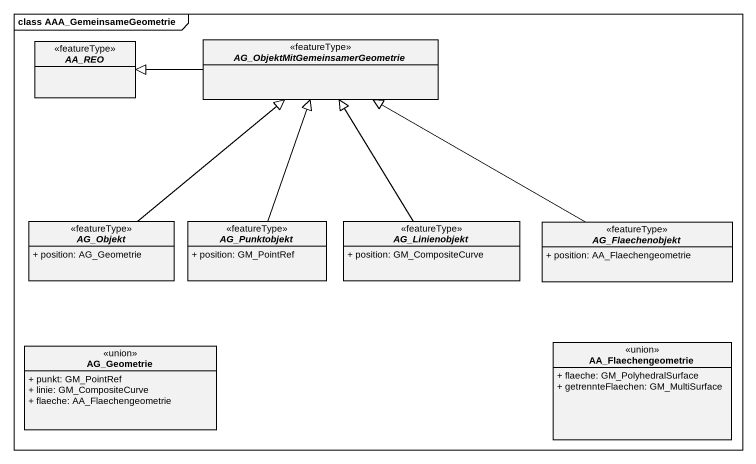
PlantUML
@startuml
mainframe class AAA_GemeinsameGeometrie
hide circle
hide empty members
skinparam classAttributeIconSize 0
abstract class AA_REO <<featureType>>
abstract class "AG_ObjektMitGemeinsamerGeometrie" as AG_ObjektMitGemeinsamerGeome <<featureType>>
abstract class AG_Objekt <<featureType>> {
  + position: AG_Geometrie
}
abstract class AG_Punktobjekt <<featureType>> {
  + position: GM_PointRef
}
abstract class AG_Linienobjekt <<featureType>> {
  + position: GM_CompositeCurve
}
abstract class AG_Flaechenobjekt <<featureType>> {
  + position: AA_Flaechengeometrie
}
class AG_Geometrie <<union>> {
  + punkt: GM_PointRef
  + linie: GM_CompositeCurve
  + flaeche: AA_Flaechengeometrie
}
class AA_Flaechengeometrie <<union>> {
  + flaeche: GM_PolyhedralSurface
  + getrennteFlaechen: GM_MultiSurface
}
AG_ObjektMitGemeinsamerGeome -left-|> AA_REO
AG_Objekt -up-|> AG_ObjektMitGemeinsamerGeome
AG_Punktobjekt -up-|> AG_ObjektMitGemeinsamerGeome
AG_Linienobjekt -up-|> AG_ObjektMitGemeinsamerGeome
AG_Flaechenobjekt -left-|> AG_ObjektMitGemeinsamerGeome
@enduml
